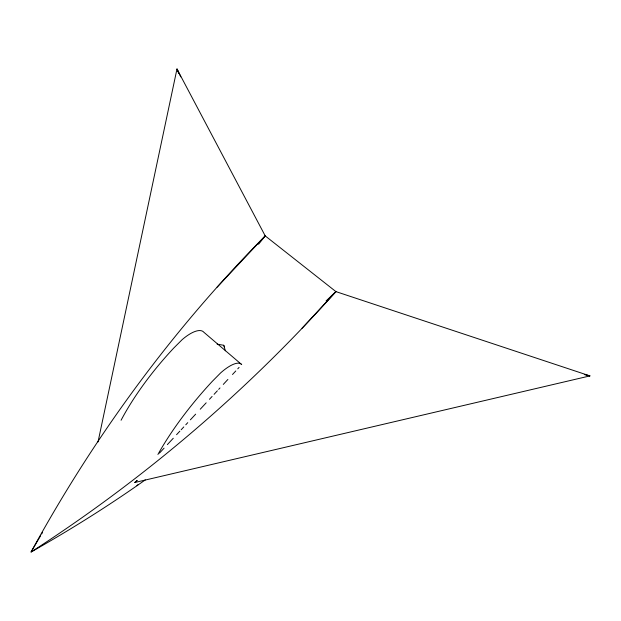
<?xml version="1.0" encoding="UTF-8"?>
<svg xmlns="http://www.w3.org/2000/svg" width="621" height="621" viewBox="0 0 621 621"><rect width="100%" height="100%" fill="white"/><g stroke="black" fill="none" stroke-linecap="round" stroke-linejoin="round"><path stroke-width="0.93" d="M98.025 441.958L176.977 68.97L265.221 235.902L335.922 291.614L589.95 375.899L134.897 482.478L137.008 480.475M40.668 535.636L31.05 552.03C70.258 529.837 108.528 505.929 145.291 479.878M41.63 533.998L42.593 532.352M258.569 244.247L265.221 235.902C172.63 329.433 94.097 436.571 31.05 552.03C143.676 479.334 246.708 391.696 335.922 291.614L326.079 300.952M302.07 328.214L335.922 291.614L330.372 297.024M159.457 453.12L164.068 448.16M167.352 444.62L173.275 438.247M176.566 434.7L179.857 431.16M181.177 429.748L183.808 426.914M185.78 424.787L187.752 422.66M190.383 419.827L195.646 414.16M200.257 409.208L206.18 402.827M209.463 399.287L212.095 396.454M214.074 394.335L217.366 390.788M218.677 389.375L219.997 387.954M223.281 384.415L227.891 379.454M232.495 374.502L235.786 370.962M237.758 368.835L239.077 367.415M217.133 287.15L265.221 235.902M136.923 485.746L138.304 484.396M137.125 480.607L134.897 482.478L136.387 481.244M217.109 344.158L223.684 345.268L224.631 346.867M586.139 375.162L589.95 375.899L584.299 374.541M240.979 363.96L203.828 332.235A30.398 11.52 -48.9 0 0 182.155 339.656L173.896 347.9A135.331 47.173 -48.7 0 0 121.079 420.246M180.75 76.864L176.977 68.97L178.763 73.534M223.684 345.268L225.407 350.787M157.92 454.463A137.489 42.787 -48.7 0 1 212.258 381.387L220.595 372.942A30.918 10.479 -48.9 0 1 241.709 364.581"/></g></svg>
